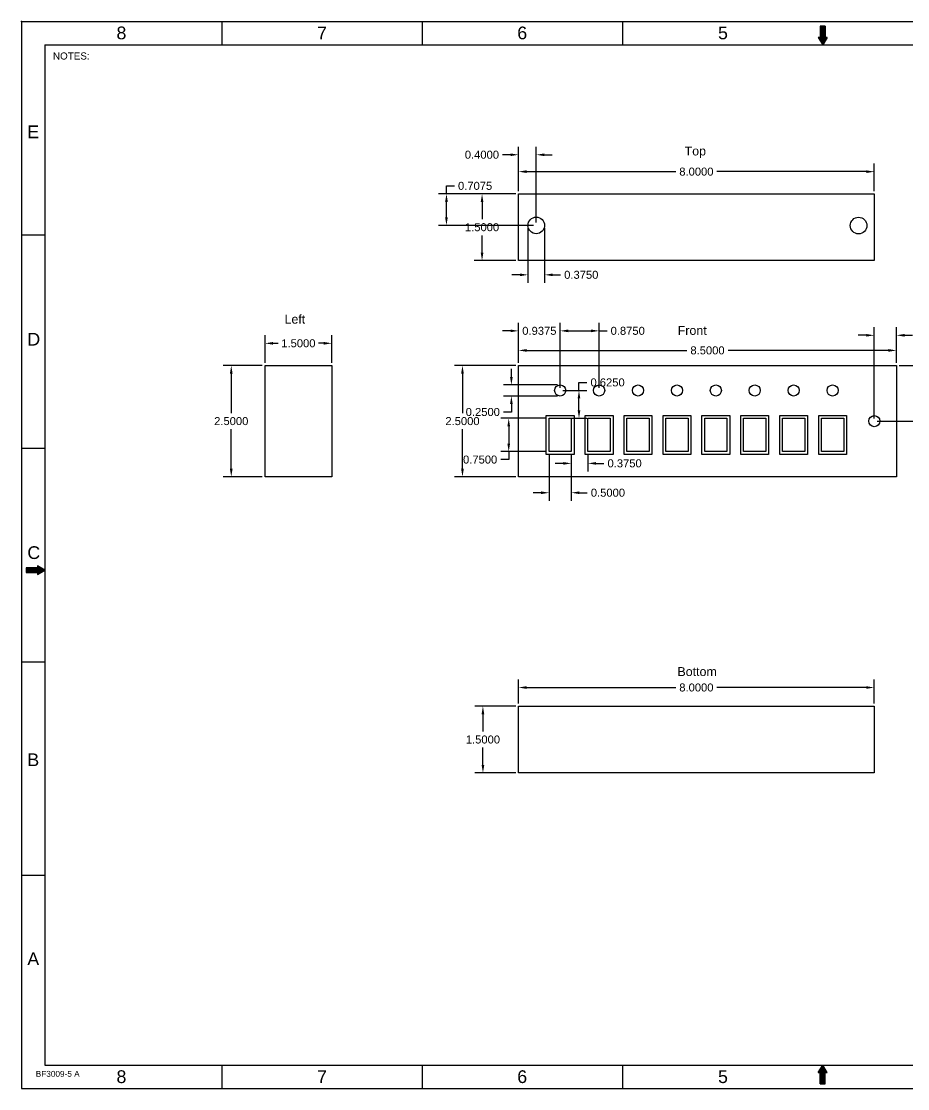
# Model space of a CAD drawing. Header units: inches. Extents: x 0 to 79.8, y -3 to 24.
# Drawn here: x 0 to 19.93, y 0 to 24 of the extents above; entities that cross this region are included whole.
import ezdxf

# ---------------------------------------------------------------- set-up
doc = ezdxf.new("R2010")
doc.units = ezdxf.units.IN
doc.header["$MEASUREMENT"] = 0
doc.styles.get("Standard").update_dxf_attribs({"font": 'arial.ttf'})
doc.dimstyles.get("Standard").update_dxf_attribs({"dimtxt": 0.18, "dimasz": 0.18, "dimexe": 0.18, "dimexo": 0.0625, "dimgap": 0.09, "dimtad": 0, "dimtih": 1, "dimtoh": 1, "dimdec": 4, "dimzin": 0, "dimdsep": 46, "dimtxsty": 'Standard', "dimcen": 0.09, "dimadec": 0, "dimazin": 0, "dimtfac": 1, "dimtdec": 4, "dimtofl": 0, "dimtmove": 0, "dimatfit": 3, "dimfxl": 1, "dimtolj": 1, "dimtzin": 0, "dimarcsym": 0})

# ---------------------------------------------------------------- blocks, each defined once
blk = doc.blocks.new('*D29')
at = {"color": 0, "lineweight": -2, "transparency": 16777216}
for p, q in [((11.117, 20.12), (10.18, 20.12)), ((10.36, 19.94), (10.36, 19.552)), ((10.36, 18.8), (10.36, 19.188)), ((11.117, 18.62), (10.18, 18.62))]:
    blk.add_line(p, q, dxfattribs=at)
at = {"color": 0, "transparency": 16777216}
for points in [[(10.33, 19.94), (10.39, 19.94), (10.36, 20.12)], [(10.33, 18.8), (10.39, 18.8), (10.36, 18.62)]]:
    blk.add_solid(points, dxfattribs=at)
at = {"layer": 'Defpoints', "color": 0, "transparency": 16777216}
for p in [(11.18, 20.12), (10.36, 18.62), (11.18, 18.62)]:
    blk.add_point(p, dxfattribs=at)
at = {"color": 0, "transparency": 16777216, "insert": (10.36, 19.37), "char_height": 0.18, "attachment_point": 5}
blk.add_mtext('\\A1;1.5000', dxfattribs=at)
blk = doc.blocks.new('*D30')
at = {"color": 0, "lineweight": -2, "transparency": 16777216}
for p, q in [((11.18, 20.183), (11.18, 20.8)), ((19.18, 20.183), (19.18, 20.8)), ((11.36, 20.62), (14.717, 20.62)), ((19, 20.62), (15.643, 20.62))]:
    blk.add_line(p, q, dxfattribs=at)
at = {"color": 0, "transparency": 16777216}
for points in [[(11.36, 20.65), (11.36, 20.59), (11.18, 20.62)], [(19, 20.65), (19, 20.59), (19.18, 20.62)]]:
    blk.add_solid(points, dxfattribs=at)
at = {"layer": 'Defpoints', "color": 0, "transparency": 16777216}
for p in [(19.18, 20.62), (11.18, 20.12), (19.18, 20.12)]:
    blk.add_point(p, dxfattribs=at)
at = {"color": 0, "transparency": 16777216, "insert": (15.18, 20.62), "char_height": 0.18, "attachment_point": 5}
blk.add_mtext('\\A1;8.0000', dxfattribs=at)
blk = doc.blocks.new('*D31')
at = {"color": 0, "lineweight": -2, "transparency": 16777216}
for p, q in [((11.18, 16.323), (11.18, 16.78)), ((11.36, 16.6), (14.967, 16.6)), ((19.5, 16.6), (15.893, 16.6)), ((19.68, 16.323), (19.68, 16.78))]:
    blk.add_line(p, q, dxfattribs=at)
at = {"color": 0, "transparency": 16777216}
for points in [[(11.36, 16.63), (11.36, 16.57), (11.18, 16.6)], [(19.5, 16.63), (19.5, 16.57), (19.68, 16.6)]]:
    blk.add_solid(points, dxfattribs=at)
at = {"layer": 'Defpoints', "color": 0, "transparency": 16777216}
for p in [(19.68, 16.6), (11.18, 16.26), (19.68, 16.26)]:
    blk.add_point(p, dxfattribs=at)
at = {"color": 0, "transparency": 16777216, "insert": (15.43, 16.6), "char_height": 0.18, "attachment_point": 5}
blk.add_mtext('\\A1;8.5000', dxfattribs=at)
blk = doc.blocks.new('*D32')
at = {"color": 0, "lineweight": -2, "transparency": 16777216}
for p, q in [((11.117, 16.26), (9.74, 16.26)), ((9.92, 16.08), (9.92, 15.192)), ((9.92, 13.94), (9.92, 14.828)), ((11.117, 13.76), (9.74, 13.76))]:
    blk.add_line(p, q, dxfattribs=at)
at = {"color": 0, "transparency": 16777216}
for points in [[(9.89, 16.08), (9.95, 16.08), (9.92, 16.26)], [(9.89, 13.94), (9.95, 13.94), (9.92, 13.76)]]:
    blk.add_solid(points, dxfattribs=at)
at = {"layer": 'Defpoints', "color": 0, "transparency": 16777216}
for p in [(11.18, 16.26), (9.92, 13.76), (11.18, 13.76)]:
    blk.add_point(p, dxfattribs=at)
at = {"color": 0, "transparency": 16777216, "insert": (9.92, 15.01), "char_height": 0.18, "attachment_point": 5}
blk.add_mtext('\\A1;2.5000', dxfattribs=at)
blk = doc.blocks.new('*D33')
at = {"color": 0, "lineweight": -2, "transparency": 16777216}
for p, q in [((11, 17.04), (10.82, 17.04)), ((11.18, 16.3225), (11.18, 17.22)), ((12.1175, 15.7625), (12.1175, 17.22)), ((12.2975, 17.04), (12.4775, 17.04))]:
    blk.add_line(p, q, dxfattribs=at)
at = {"color": 0, "transparency": 16777216}
for points in [[(11, 17.07), (11, 17.01), (11.18, 17.04)], [(12.2975, 17.07), (12.2975, 17.01), (12.1175, 17.04)]]:
    blk.add_solid(points, dxfattribs=at)
at = {"layer": 'Defpoints', "color": 0, "transparency": 16777216}
for p in [(12.1175, 17.04), (11.18, 16.26), (12.1175, 15.7)]:
    blk.add_point(p, dxfattribs=at)
at = {"color": 0, "transparency": 16777216, "insert": (11.64875, 17.04), "char_height": 0.18, "attachment_point": 5}
blk.add_mtext('\\A1;0.9375', dxfattribs=at)
blk = doc.blocks.new('*D35')
at = {"color": 0, "lineweight": -2, "transparency": 16777216}
for p, q in [((12.117, 15.762), (12.117, 17.22)), ((12.297, 17.04), (12.812, 17.04)), ((12.992, 15.762), (12.992, 17.22)), ((12.992, 17.04), (13.172, 17.04))]:
    blk.add_line(p, q, dxfattribs=at)
at = {"color": 0, "transparency": 16777216}
for points in [[(12.297, 17.07), (12.297, 17.01), (12.117, 17.04)], [(12.812, 17.07), (12.812, 17.01), (12.992, 17.04)]]:
    blk.add_solid(points, dxfattribs=at)
at = {"layer": 'Defpoints', "color": 0, "transparency": 16777216}
for p in [(12.992, 17.04), (12.117, 15.7), (12.992, 15.7)]:
    blk.add_point(p, dxfattribs=at)
at = {"color": 0, "transparency": 16777216, "insert": (13.636, 17.04), "char_height": 0.18, "attachment_point": 5}
blk.add_mtext('\\A1;0.8750', dxfattribs=at)
blk = doc.blocks.new('*D36')
at = {"color": 0, "lineweight": -2, "transparency": 16777216}
for p, q in [((12.367, 14.262), (12.367, 13.88)), ((12.742, 14.262), (12.742, 13.88)), ((12.188, 14.06), (12.008, 14.06)), ((12.922, 14.06), (13.102, 14.06))]:
    blk.add_line(p, q, dxfattribs=at)
at = {"color": 0, "transparency": 16777216}
for points in [[(12.188, 14.09), (12.188, 14.03), (12.367, 14.06)], [(12.922, 14.09), (12.922, 14.03), (12.742, 14.06)]]:
    blk.add_solid(points, dxfattribs=at)
at = {"layer": 'Defpoints', "color": 0, "transparency": 16777216}
for p in [(12.367, 14.325), (12.742, 14.325), (12.742, 14.06)]:
    blk.add_point(p, dxfattribs=at)
at = {"color": 0, "transparency": 16777216, "insert": (13.566, 14.06), "char_height": 0.18, "attachment_point": 5}
blk.add_mtext('\\A1;0.3750', dxfattribs=at)
blk = doc.blocks.new('*D37')
at = {"color": 0, "lineweight": -2, "transparency": 16777216}
for p, q in [((12.54, 15.7), (12.54, 15.88)), ((12.54, 15.88), (12.72, 15.88)), ((12.18, 15.7), (12.72, 15.7)), ((12.54, 15.255), (12.54, 15.52)), ((12.18, 15.075), (12.72, 15.075))]:
    blk.add_line(p, q, dxfattribs=at)
at = {"color": 0, "transparency": 16777216}
for points in [[(12.51, 15.52), (12.57, 15.52), (12.54, 15.7)], [(12.51, 15.255), (12.57, 15.255), (12.54, 15.075)]]:
    blk.add_solid(points, dxfattribs=at)
at = {"layer": 'Defpoints', "color": 0, "transparency": 16777216}
for p in [(12.118, 15.7), (12.54, 15.7), (12.118, 15.075)]:
    blk.add_point(p, dxfattribs=at)
at = {"color": 0, "transparency": 16777216, "insert": (13.183, 15.88), "char_height": 0.18, "attachment_point": 5}
blk.add_mtext('\\A1;0.6250', dxfattribs=at)
blk = doc.blocks.new('*D38')
at = {"color": 0, "lineweight": -2, "transparency": 16777216}
for p, q in [((11.02, 16.005), (11.02, 16.185)), ((12.055, 15.825), (10.84, 15.825)), ((12.055, 15.575), (10.84, 15.575)), ((11.02, 15.395), (11.02, 15.215)), ((11.02, 15.215), (10.84, 15.215))]:
    blk.add_line(p, q, dxfattribs=at)
at = {"color": 0, "transparency": 16777216}
for points in [[(10.99, 16.005), (11.05, 16.005), (11.02, 15.825)], [(10.99, 15.395), (11.05, 15.395), (11.02, 15.575)]]:
    blk.add_solid(points, dxfattribs=at)
at = {"layer": 'Defpoints', "color": 0, "transparency": 16777216}
for p in [(12.118, 15.825), (11.02, 15.575), (12.118, 15.575)]:
    blk.add_point(p, dxfattribs=at)
at = {"color": 0, "transparency": 16777216, "insert": (10.377, 15.215), "char_height": 0.18, "attachment_point": 5}
blk.add_mtext('\\A1;0.2500', dxfattribs=at)
blk = doc.blocks.new('*D39')
at = {"color": 0, "lineweight": -2, "transparency": 16777216}
for p, q in [((11.805, 15.075), (10.78, 15.075)), ((10.96, 14.895), (10.96, 14.505)), ((11.805, 14.325), (10.78, 14.325)), ((10.96, 14.325), (10.96, 14.145)), ((10.96, 14.145), (10.78, 14.145))]:
    blk.add_line(p, q, dxfattribs=at)
at = {"color": 0, "transparency": 16777216}
for points in [[(10.93, 14.895), (10.99, 14.895), (10.96, 15.075)], [(10.93, 14.505), (10.99, 14.505), (10.96, 14.325)]]:
    blk.add_solid(points, dxfattribs=at)
at = {"layer": 'Defpoints', "color": 0, "transparency": 16777216}
for p in [(11.868, 15.075), (10.96, 14.325), (11.868, 14.325)]:
    blk.add_point(p, dxfattribs=at)
at = {"color": 0, "transparency": 16777216, "insert": (10.317, 14.145), "char_height": 0.18, "attachment_point": 5}
blk.add_mtext('\\A1;0.7500', dxfattribs=at)
blk = doc.blocks.new('*D40')
at = {"color": 0, "lineweight": -2, "transparency": 16777216}
for p, q in [((11.867, 14.262), (11.867, 13.22)), ((12.367, 14.262), (12.367, 13.22)), ((11.688, 13.4), (11.508, 13.4)), ((12.547, 13.4), (12.727, 13.4))]:
    blk.add_line(p, q, dxfattribs=at)
at = {"color": 0, "transparency": 16777216}
for points in [[(11.688, 13.43), (11.688, 13.37), (11.867, 13.4)], [(12.547, 13.43), (12.547, 13.37), (12.367, 13.4)]]:
    blk.add_solid(points, dxfattribs=at)
at = {"layer": 'Defpoints', "color": 0, "transparency": 16777216}
for p in [(11.867, 14.325), (12.367, 14.325), (12.367, 13.4)]:
    blk.add_point(p, dxfattribs=at)
at = {"color": 0, "transparency": 16777216, "insert": (13.191, 13.4), "char_height": 0.18, "attachment_point": 5}
blk.add_mtext('\\A1;0.5000', dxfattribs=at)
blk = doc.blocks.new('*D41')
at = {"color": 0, "lineweight": -2, "transparency": 16777216}
for p, q in [((11.18, 8.662), (11.18, 9.2)), ((19.18, 8.662), (19.18, 9.2)), ((11.36, 9.02), (14.717, 9.02)), ((19, 9.02), (15.643, 9.02))]:
    blk.add_line(p, q, dxfattribs=at)
at = {"color": 0, "transparency": 16777216}
for points in [[(11.36, 9.05), (11.36, 8.99), (11.18, 9.02)], [(19, 9.05), (19, 8.99), (19.18, 9.02)]]:
    blk.add_solid(points, dxfattribs=at)
at = {"layer": 'Defpoints', "color": 0, "transparency": 16777216}
for p in [(19.18, 9.02), (11.18, 8.6), (19.18, 8.6)]:
    blk.add_point(p, dxfattribs=at)
at = {"color": 0, "transparency": 16777216, "insert": (15.18, 9.02), "char_height": 0.18, "attachment_point": 5}
blk.add_mtext('\\A1;8.0000', dxfattribs=at)
blk = doc.blocks.new('*D42')
at = {"color": 0, "lineweight": -2, "transparency": 16777216}
for p, q in [((11.117, 8.6), (10.2, 8.6)), ((10.38, 8.42), (10.38, 8.032)), ((10.38, 7.28), (10.38, 7.668)), ((11.117, 7.1), (10.2, 7.1))]:
    blk.add_line(p, q, dxfattribs=at)
at = {"color": 0, "transparency": 16777216}
for points in [[(10.35, 8.42), (10.41, 8.42), (10.38, 8.6)], [(10.35, 7.28), (10.41, 7.28), (10.38, 7.1)]]:
    blk.add_solid(points, dxfattribs=at)
at = {"layer": 'Defpoints', "color": 0, "transparency": 16777216}
for p in [(11.18, 8.6), (10.38, 7.1), (11.18, 7.1)]:
    blk.add_point(p, dxfattribs=at)
at = {"color": 0, "transparency": 16777216, "insert": (10.38, 7.85), "char_height": 0.18, "attachment_point": 5}
blk.add_mtext('\\A1;1.5000', dxfattribs=at)
blk = doc.blocks.new('*D45')
at = {"color": 0, "lineweight": -2, "transparency": 16777216}
for p, q in [((5.48, 16.323), (5.48, 16.94)), ((6.98, 16.323), (6.98, 16.94)), ((5.66, 16.76), (5.775, 16.76)), ((6.8, 16.76), (6.685, 16.76))]:
    blk.add_line(p, q, dxfattribs=at)
at = {"color": 0, "transparency": 16777216}
for points in [[(5.66, 16.79), (5.66, 16.73), (5.48, 16.76)], [(6.8, 16.79), (6.8, 16.73), (6.98, 16.76)]]:
    blk.add_solid(points, dxfattribs=at)
at = {"layer": 'Defpoints', "color": 0, "transparency": 16777216}
for p in [(6.98, 16.76), (5.48, 16.26), (6.98, 16.26)]:
    blk.add_point(p, dxfattribs=at)
at = {"color": 0, "transparency": 16777216, "insert": (6.23, 16.76), "char_height": 0.18, "attachment_point": 5}
blk.add_mtext('\\A1;1.5000', dxfattribs=at)
blk = doc.blocks.new('*D46')
at = {"color": 0, "lineweight": -2, "transparency": 16777216}
for p, q in [((5.418, 16.26), (4.54, 16.26)), ((4.72, 16.08), (4.72, 15.192)), ((4.72, 13.94), (4.72, 14.828)), ((5.418, 13.76), (4.54, 13.76))]:
    blk.add_line(p, q, dxfattribs=at)
at = {"color": 0, "transparency": 16777216}
for points in [[(4.69, 16.08), (4.75, 16.08), (4.72, 16.26)], [(4.69, 13.94), (4.75, 13.94), (4.72, 13.76)]]:
    blk.add_solid(points, dxfattribs=at)
at = {"layer": 'Defpoints', "color": 0, "transparency": 16777216}
for p in [(5.48, 16.26), (4.72, 13.76), (5.48, 13.76)]:
    blk.add_point(p, dxfattribs=at)
at = {"color": 0, "transparency": 16777216, "insert": (4.72, 15.01), "char_height": 0.18, "attachment_point": 5}
blk.add_mtext('\\A1;2.5000', dxfattribs=at)
blk = doc.blocks.new('*D47')
at = {"color": 0, "lineweight": -2, "transparency": 16777216}
for p, q in [((11.393, 19.35), (11.393, 18.12)), ((11.768, 19.35), (11.768, 18.12)), ((11.213, 18.3), (11.033, 18.3)), ((11.947, 18.3), (12.127, 18.3))]:
    blk.add_line(p, q, dxfattribs=at)
at = {"color": 0, "transparency": 16777216}
for points in [[(11.213, 18.33), (11.213, 18.27), (11.393, 18.3)], [(11.947, 18.33), (11.947, 18.27), (11.768, 18.3)]]:
    blk.add_solid(points, dxfattribs=at)
at = {"layer": 'Defpoints', "color": 0, "transparency": 16777216}
for p in [(11.393, 19.413), (11.768, 19.413), (11.768, 18.3)]:
    blk.add_point(p, dxfattribs=at)
at = {"color": 0, "transparency": 16777216, "insert": (12.591, 18.3), "char_height": 0.18, "attachment_point": 5}
blk.add_mtext('\\A1;0.3750', dxfattribs=at)
blk = doc.blocks.new('*D48')
at = {"color": 0, "lineweight": -2, "transparency": 16777216}
for p, q in [((9.56, 20.12), (9.56, 20.3)), ((9.56, 20.3), (9.74, 20.3)), ((11.117, 20.12), (9.38, 20.12)), ((9.56, 19.593), (9.56, 19.94)), ((11.518, 19.413), (9.38, 19.413))]:
    blk.add_line(p, q, dxfattribs=at)
at = {"color": 0, "transparency": 16777216}
for points in [[(9.53, 19.94), (9.59, 19.94), (9.56, 20.12)], [(9.53, 19.593), (9.59, 19.593), (9.56, 19.413)]]:
    blk.add_solid(points, dxfattribs=at)
at = {"layer": 'Defpoints', "color": 0, "transparency": 16777216}
for p in [(9.56, 20.12), (11.18, 20.12), (11.58, 19.413)]:
    blk.add_point(p, dxfattribs=at)
at = {"color": 0, "transparency": 16777216, "insert": (10.204, 20.3), "char_height": 0.18, "attachment_point": 5}
blk.add_mtext('\\A1;0.7075', dxfattribs=at)
blk = doc.blocks.new('*D49')
at = {"color": 0, "lineweight": -2, "transparency": 16777216}
for p, q in [((11.18, 20.183), (11.18, 21.18)), ((11.58, 19.475), (11.58, 21.18)), ((11, 21), (10.82, 21)), ((11.76, 21), (11.94, 21))]:
    blk.add_line(p, q, dxfattribs=at)
at = {"color": 0, "transparency": 16777216}
for points in [[(11, 21.03), (11, 20.97), (11.18, 21)], [(11.76, 21.03), (11.76, 20.97), (11.58, 21)]]:
    blk.add_solid(points, dxfattribs=at)
at = {"layer": 'Defpoints', "color": 0, "transparency": 16777216}
for p in [(11.18, 21), (11.18, 20.12), (11.58, 19.413)]:
    blk.add_point(p, dxfattribs=at)
at = {"color": 0, "transparency": 16777216, "insert": (10.357, 21), "char_height": 0.18, "attachment_point": 5}
blk.add_mtext('\\A1;0.4000', dxfattribs=at)
blk = doc.blocks.new('*D52')
at = {"color": 0, "lineweight": -2, "transparency": 16777216}
for p, q in [((19.743, 16.26), (21.02, 16.26)), ((20.84, 16.08), (20.84, 15.817)), ((20.84, 15.19), (20.84, 15.453)), ((19.243, 15.01), (21.02, 15.01))]:
    blk.add_line(p, q, dxfattribs=at)
at = {"color": 0, "transparency": 16777216}
for points in [[(20.81, 16.08), (20.87, 16.08), (20.84, 16.26)], [(20.81, 15.19), (20.87, 15.19), (20.84, 15.01)]]:
    blk.add_solid(points, dxfattribs=at)
at = {"layer": 'Defpoints', "color": 0, "transparency": 16777216}
for p in [(19.68, 16.26), (20.84, 16.26), (19.18, 15.01)]:
    blk.add_point(p, dxfattribs=at)
at = {"color": 0, "transparency": 16777216, "insert": (20.84, 15.635), "char_height": 0.18, "attachment_point": 5}
blk.add_mtext('\\A1;1.2500', dxfattribs=at)
blk = doc.blocks.new('*D54')
at = {"color": 0, "lineweight": -2, "transparency": 16777216}
for p, q in [((19.18, 15.072), (19.18, 17.12)), ((19.68, 16.323), (19.68, 17.12)), ((19, 16.94), (18.82, 16.94)), ((19.86, 16.94), (20.04, 16.94))]:
    blk.add_line(p, q, dxfattribs=at)
at = {"color": 0, "transparency": 16777216}
for points in [[(19, 16.97), (19, 16.91), (19.18, 16.94)], [(19.86, 16.97), (19.86, 16.91), (19.68, 16.94)]]:
    blk.add_solid(points, dxfattribs=at)
at = {"layer": 'Defpoints', "color": 0, "transparency": 16777216}
for p in [(19.68, 16.94), (19.68, 16.26), (19.18, 15.01)]:
    blk.add_point(p, dxfattribs=at)
at = {"color": 0, "transparency": 16777216, "insert": (20.503, 16.94), "char_height": 0.18, "attachment_point": 5}
blk.add_mtext('\\A1;0.5000', dxfattribs=at)

msp = doc.modelspace()

# ---------------------------------------------------------------- linework, layer by layer
for p, q in [((0, 24), (36.04, 24)), ((0, 24), (0, 0)), ((4.505, 24), (4.505, 23.47)), ((9.01, 24), (9.01, 23.47)), ((13.515, 24), (13.515, 23.47)), ((17.96701, 23.89403), (17.96701, 23.63962)), ((18.07301, 23.89403), (17.96701, 23.89403)), ((17.97343, 23.89403), (17.96701, 23.88761)), ((17.98467, 23.89403), (17.96701, 23.87637)), ((17.99591, 23.89403), (17.96701, 23.86513)), ((18.00716, 23.89403), (17.96701, 23.85388)), ((18.0184, 23.89403), (17.96701, 23.84264)), ((18.02964, 23.89403), (17.96701, 23.8314)), ((18.04088, 23.89403), (17.96701, 23.82016)), ((18.05213, 23.89403), (17.96701, 23.80891)), ((18.06337, 23.89403), (17.96701, 23.79767)), ((18.07301, 23.78643), (17.96701, 23.89243)), ((18.07301, 23.89243), (17.96701, 23.78643)), ((18.07301, 23.77519), (17.96701, 23.88119)), ((18.07301, 23.88118), (17.96701, 23.77518)), ((18.07301, 23.76394), (17.96701, 23.86994)), ((18.07301, 23.86994), (17.96701, 23.76394)), ((18.07301, 23.7527), (17.96701, 23.8587)), ((18.07301, 23.8587), (17.96701, 23.7527)), ((18.07301, 23.74146), (17.96701, 23.84746)), ((18.07301, 23.84745), (17.96701, 23.74145)), ((18.07301, 23.73022), (17.96701, 23.83621)), ((18.07301, 23.83621), (17.96701, 23.73021)), ((18.07301, 23.71897), (17.96701, 23.82497)), ((18.07301, 23.82497), (17.96701, 23.71897)), ((18.07301, 23.70773), (17.96701, 23.81373)), ((18.07301, 23.81372), (17.96701, 23.70773)), ((18.07301, 23.69649), (17.96701, 23.80249)), ((18.07301, 23.80248), (17.96701, 23.69648)), ((18.07301, 23.68524), (17.96701, 23.79124)), ((18.07301, 23.79124), (17.96701, 23.68524)), ((18.07301, 23.674), (17.96701, 23.78)), ((18.07301, 23.78), (17.96701, 23.674)), ((18.07301, 23.66276), (17.96701, 23.76876)), ((18.07301, 23.76875), (17.96701, 23.66275)), ((18.07301, 23.79767), (17.97666, 23.89403)), ((18.07301, 23.80892), (17.9879, 23.89403)), ((18.07301, 23.82016), (17.99915, 23.89403)), ((18.07301, 23.8314), (18.01039, 23.89403)), ((18.07301, 23.84265), (18.02163, 23.89403)), ((18.07301, 23.85389), (18.03288, 23.89403)), ((18.07301, 23.86513), (18.04412, 23.89403)), ((18.07301, 23.87637), (18.05536, 23.89403)), ((18.07301, 23.88762), (18.0666, 23.89403)), ((18.07301, 23.89403), (18.07301, 23.63962)), ((17.96701, 23.63962), (17.9221, 23.63962)), ((17.92211, 23.63961), (18.02003, 23.47001)), ((17.93264, 23.63962), (17.92596, 23.63294)), ((17.92751, 23.63962), (18.04823, 23.5189)), ((17.94388, 23.63962), (17.93007, 23.62581)), ((18.04411, 23.51177), (17.93008, 23.62581)), ((17.95512, 23.63962), (17.93419, 23.61868)), ((17.96637, 23.63962), (17.9383, 23.61156)), ((18.05235, 23.52602), (17.93875, 23.63962)), ((17.94242, 23.60443), (18.07301, 23.73502)), ((17.94543, 23.59921), (18.04, 23.50464)), ((18.07301, 23.72378), (17.94653, 23.5973)), ((17.94999, 23.63962), (18.05646, 23.53315)), ((17.95065, 23.59017), (18.07301, 23.71254)), ((18.07301, 23.7013), (17.95476, 23.58305)), ((17.95888, 23.57592), (18.07301, 23.69005)), ((18.03588, 23.49751), (17.96079, 23.5726)), ((18.06058, 23.54028), (17.96123, 23.63962)), ((18.07301, 23.67881), (17.96299, 23.56879)), ((18.07301, 23.65151), (17.96701, 23.75751)), ((18.07301, 23.75751), (17.96701, 23.65151)), ((18.07301, 23.64027), (17.96701, 23.74627)), ((18.07301, 23.74627), (17.96701, 23.64027)), ((17.96701, 23.73503), (18.09761, 23.60443)), ((18.0935, 23.5973), (17.96701, 23.72378)), ((17.96701, 23.71254), (18.08938, 23.59017)), ((18.08527, 23.58305), (17.96701, 23.7013)), ((17.96701, 23.69006), (18.08115, 23.57592)), ((18.07704, 23.56879), (17.96701, 23.67881)), ((17.96701, 23.66757), (18.07292, 23.56166)), ((18.06881, 23.55453), (17.96701, 23.65633)), ((17.96701, 23.64508), (18.06469, 23.54741)), ((17.96711, 23.56166), (18.07301, 23.66757)), ((18.07301, 23.65632), (17.97122, 23.55453)), ((17.97534, 23.54741), (18.07301, 23.64508)), ((17.97615, 23.546), (18.03177, 23.49038)), ((18.0788, 23.63962), (17.97946, 23.54028)), ((17.98357, 23.53315), (18.09004, 23.63962)), ((18.10128, 23.63962), (17.98769, 23.52602)), ((17.9918, 23.5189), (18.11253, 23.63962)), ((18.10996, 23.62581), (17.99592, 23.51177)), ((18.00003, 23.50464), (18.0946, 23.59921)), ((18.07924, 23.5726), (18.00415, 23.49751)), ((18.00826, 23.49038), (18.06388, 23.546)), ((18.11793, 23.63961), (18.02001, 23.47001)), ((18.11793, 23.63962), (18.07301, 23.63962)), ((18.10173, 23.61156), (18.07366, 23.63962)), ((18.10584, 23.61868), (18.08491, 23.63962)), ((18.10996, 23.62581), (18.09615, 23.63962)), ((18.11407, 23.63294), (18.10739, 23.63962)), ((0.53, 23.47), (35.51, 23.47)), ((0.53, 23.47), (0.53, 0.53)), ((18.02765, 23.48326), (17.99151, 23.5194)), ((18.00687, 23.4928), (18.02354, 23.47613)), ((18.04852, 23.5194), (18.01238, 23.48326)), ((18.01649, 23.47613), (18.03316, 23.4928)), ((0, 19.2), (0.53, 19.2)), ((0, 14.4), (0.53, 14.4)), ((0.10597, 11.71301), (0.36038, 11.71301)), ((0.10597, 11.71301), (0.10597, 11.60701)), ((0.11238, 11.71301), (0.10597, 11.7066)), ((0.12363, 11.71301), (0.10597, 11.69536)), ((0.13487, 11.71301), (0.10597, 11.68412)), ((0.14611, 11.71301), (0.10597, 11.67288)), ((0.15735, 11.71301), (0.10597, 11.66163)), ((0.1686, 11.71301), (0.10597, 11.65039)), ((0.17984, 11.71301), (0.10597, 11.63915)), ((0.19108, 11.71301), (0.10597, 11.6279)), ((0.20233, 11.71301), (0.10597, 11.61666)), ((0.10597, 11.70337), (0.20233, 11.60701)), ((0.10597, 11.69213), (0.19109, 11.60701)), ((0.10597, 11.68088), (0.17984, 11.60701)), ((0.10597, 11.66964), (0.1686, 11.60701)), ((0.10597, 11.6584), (0.15736, 11.60701)), ((0.10597, 11.64716), (0.14612, 11.60701)), ((0.10597, 11.63591), (0.13487, 11.60701)), ((0.10597, 11.62467), (0.12363, 11.60701)), ((0.10597, 11.61343), (0.11239, 11.60701)), ((0.10597, 11.60701), (0.36038, 11.60701)), ((0.21357, 11.71301), (0.10757, 11.60701)), ((0.10757, 11.71301), (0.21357, 11.60701)), ((0.22481, 11.71301), (0.11881, 11.60701)), ((0.11882, 11.71301), (0.22482, 11.60701)), ((0.23606, 11.71301), (0.13006, 11.60701)), ((0.13006, 11.71301), (0.23606, 11.60701)), ((0.2473, 11.71301), (0.1413, 11.60701)), ((0.1413, 11.71301), (0.2473, 11.60701)), ((0.25854, 11.71301), (0.15254, 11.60701)), ((0.15255, 11.71301), (0.25855, 11.60701)), ((0.26978, 11.71301), (0.16379, 11.60701)), ((0.16379, 11.71301), (0.26979, 11.60701)), ((0.28103, 11.71301), (0.17503, 11.60701)), ((0.17503, 11.71301), (0.28103, 11.60701)), ((0.29227, 11.71301), (0.18627, 11.60701)), ((0.18628, 11.71301), (0.29227, 11.60701)), ((0.30351, 11.71301), (0.19751, 11.60701)), ((0.19752, 11.71301), (0.30352, 11.60701)), ((0.31476, 11.71301), (0.20876, 11.60701)), ((0.20876, 11.71301), (0.31476, 11.60701)), ((0.326, 11.71301), (0.22, 11.60701)), ((0.22, 11.71301), (0.326, 11.60701)), ((0.33724, 11.71301), (0.23124, 11.60701)), ((0.23125, 11.71301), (0.33725, 11.60701)), ((0.34849, 11.71301), (0.24249, 11.60701)), ((0.24249, 11.71301), (0.34849, 11.60701)), ((0.35973, 11.71301), (0.25373, 11.60701)), ((0.25373, 11.71301), (0.35973, 11.60701)), ((0.26497, 11.60701), (0.39557, 11.73761)), ((0.39557, 11.58242), (0.26498, 11.71301)), ((0.4027, 11.7335), (0.27622, 11.60701)), ((0.27622, 11.71301), (0.4027, 11.58653)), ((0.28746, 11.60701), (0.40983, 11.72938)), ((0.40983, 11.59065), (0.28746, 11.71301)), ((0.41695, 11.72527), (0.2987, 11.60701)), ((0.2987, 11.71301), (0.41695, 11.59476)), ((0.30994, 11.60701), (0.42408, 11.72115)), ((0.42408, 11.59888), (0.30995, 11.71301)), ((0.43121, 11.71704), (0.32119, 11.60701)), ((0.32119, 11.71301), (0.43121, 11.60299)), ((0.43834, 11.60711), (0.33243, 11.71301)), ((0.33243, 11.60701), (0.43834, 11.71292)), ((0.44547, 11.70881), (0.34367, 11.60701)), ((0.34368, 11.71301), (0.44547, 11.61122)), ((0.45259, 11.61534), (0.35492, 11.71301)), ((0.35492, 11.60701), (0.45259, 11.70469)), ((0.36038, 11.75793), (0.36038, 11.71301)), ((0.36706, 11.75407), (0.36038, 11.74739)), ((0.4811, 11.6318), (0.36038, 11.75253)), ((0.37419, 11.74996), (0.36038, 11.73615)), ((0.38132, 11.74584), (0.36038, 11.72491)), ((0.38844, 11.74173), (0.36038, 11.71366)), ((0.36038, 11.74128), (0.47398, 11.62769)), ((0.46685, 11.62357), (0.36038, 11.73004)), ((0.36038, 11.7188), (0.45972, 11.61946)), ((0.45972, 11.70058), (0.36038, 11.60123)), ((0.36038, 11.58999), (0.46685, 11.69646)), ((0.47398, 11.69235), (0.36038, 11.57875)), ((0.36038, 11.56751), (0.4811, 11.68823)), ((0.36038, 11.60701), (0.36038, 11.5621)), ((0.36038, 11.60637), (0.38844, 11.5783)), ((0.36038, 11.59512), (0.38132, 11.57419)), ((0.36038, 11.58388), (0.37419, 11.57007)), ((0.36038, 11.57264), (0.36706, 11.56596)), ((0.36039, 11.75793), (0.52999, 11.66001)), ((0.36039, 11.56211), (0.52999, 11.66003)), ((0.37419, 11.74996), (0.48823, 11.63592)), ((0.48823, 11.68411), (0.37419, 11.57008)), ((0.49536, 11.64003), (0.40079, 11.7346)), ((0.40079, 11.58543), (0.49536, 11.68)), ((0.4274, 11.71924), (0.50249, 11.64415)), ((0.50249, 11.67588), (0.4274, 11.60079)), ((0.50962, 11.64826), (0.454, 11.70388)), ((0.454, 11.61615), (0.50962, 11.67177)), ((0.4806, 11.68852), (0.51674, 11.65238)), ((0.51674, 11.66765), (0.4806, 11.63151)), ((0.52387, 11.65649), (0.5072, 11.67316)), ((0.5072, 11.64687), (0.52387, 11.66354)), ((0, 9.6), (0.53, 9.6)), ((0, 4.8), (0.53, 4.8)), ((0.53, 0.53), (35.51, 0.53)), ((4.505, 0.53), (4.505, 0)), ((9.01, 0.53), (9.01, 0)), ((13.515, 0.53), (13.515, 0)), ((17.92207, 0.36039), (18.01999, 0.52999)), ((18.0482, 0.4811), (17.92747, 0.36038)), ((17.93004, 0.37419), (18.04408, 0.48823)), ((18.03997, 0.49536), (17.9454, 0.40079)), ((17.96076, 0.4274), (18.03585, 0.50249)), ((18.03174, 0.50962), (17.97612, 0.454)), ((17.99148, 0.4806), (18.02762, 0.51674)), ((18.11249, 0.36038), (17.99177, 0.4811)), ((17.99589, 0.48823), (18.10992, 0.37419)), ((18.09457, 0.40079), (18, 0.49536)), ((18.00412, 0.50249), (18.07921, 0.4274)), ((18.02351, 0.52387), (18.00684, 0.5072)), ((18.06385, 0.454), (18.00823, 0.50962)), ((18.01235, 0.51674), (18.04849, 0.4806)), ((18.03313, 0.5072), (18.01646, 0.52387)), ((18.11789, 0.36039), (18.01997, 0.52999)), ((17.92207, 0.36038), (17.96699, 0.36038)), ((17.92593, 0.36706), (17.93261, 0.36038)), ((17.93004, 0.37419), (17.94385, 0.36038)), ((17.93416, 0.38132), (17.95509, 0.36038)), ((17.93827, 0.38844), (17.96634, 0.36038)), ((17.93872, 0.36038), (18.05231, 0.47398)), ((18.07299, 0.26497), (17.94239, 0.39557)), ((17.9465, 0.4027), (18.07299, 0.27622)), ((18.05643, 0.46685), (17.94996, 0.36038)), ((18.07299, 0.28746), (17.95062, 0.40983)), ((17.95473, 0.41695), (18.07299, 0.2987)), ((18.07299, 0.30994), (17.95885, 0.42408)), ((17.9612, 0.36038), (18.06054, 0.45972)), ((17.96296, 0.43121), (18.07299, 0.32119)), ((18.06466, 0.45259), (17.96699, 0.35492)), ((17.96699, 0.34368), (18.06878, 0.44547)), ((18.07289, 0.43834), (17.96699, 0.33243)), ((17.96699, 0.32119), (18.07701, 0.43121)), ((18.08112, 0.42408), (17.96699, 0.30995)), ((17.96699, 0.2987), (18.08524, 0.41695)), ((18.08935, 0.40983), (17.96699, 0.28746)), ((17.96699, 0.27622), (18.09347, 0.4027)), ((18.09758, 0.39557), (17.96699, 0.26498)), ((17.96699, 0.10597), (17.96699, 0.36038)), ((17.96699, 0.35973), (18.07299, 0.25373)), ((17.96699, 0.25373), (18.07299, 0.35973)), ((17.96699, 0.34849), (18.07299, 0.24249)), ((17.96699, 0.24249), (18.07299, 0.34849)), ((17.96699, 0.23125), (18.07299, 0.33725)), ((17.96699, 0.33724), (18.07299, 0.23124)), ((17.96699, 0.326), (18.07299, 0.22)), ((17.96699, 0.22), (18.07299, 0.326)), ((17.96699, 0.31476), (18.07299, 0.20876)), ((17.96699, 0.20876), (18.07299, 0.31476)), ((17.96699, 0.19752), (18.07299, 0.30352)), ((17.96699, 0.30351), (18.07299, 0.19751)), ((17.96699, 0.29227), (18.07299, 0.18627)), ((17.96699, 0.18628), (18.07299, 0.29227)), ((17.96699, 0.28103), (18.07299, 0.17503)), ((17.96699, 0.17503), (18.07299, 0.28103)), ((17.96699, 0.16379), (18.07299, 0.26979)), ((17.96699, 0.26978), (18.07299, 0.16379)), ((17.96699, 0.15255), (18.07299, 0.25855)), ((17.96699, 0.25854), (18.07299, 0.15254)), ((17.96699, 0.2473), (18.07299, 0.1413)), ((17.96699, 0.1413), (18.07299, 0.2473)), ((18.07299, 0.33243), (17.96708, 0.43834)), ((17.97119, 0.44547), (18.07299, 0.34367)), ((18.07299, 0.35492), (17.97531, 0.45259)), ((17.97942, 0.45972), (18.07877, 0.36038)), ((18.09001, 0.36038), (17.98354, 0.46685)), ((17.98765, 0.47398), (18.10125, 0.36038)), ((18.07299, 0.10597), (18.07299, 0.36038)), ((18.07299, 0.36038), (18.1179, 0.36038)), ((18.07363, 0.36038), (18.1017, 0.38844)), ((18.08488, 0.36038), (18.10581, 0.38132)), ((18.09612, 0.36038), (18.10993, 0.37419)), ((18.10736, 0.36038), (18.11404, 0.36706)), ((0, 0), (36.04, 0)), ((17.96699, 0.23606), (18.07299, 0.13006)), ((17.96699, 0.13006), (18.07299, 0.23606)), ((17.96699, 0.11882), (18.07299, 0.22482)), ((17.96699, 0.22481), (18.07299, 0.11881)), ((17.96699, 0.21357), (18.07299, 0.10757)), ((17.96699, 0.10757), (18.07299, 0.21357)), ((17.96699, 0.20233), (18.06334, 0.10597)), ((17.96699, 0.19108), (18.0521, 0.10597)), ((17.96699, 0.17984), (18.04085, 0.10597)), ((17.96699, 0.1686), (18.02961, 0.10597)), ((17.96699, 0.15735), (18.01837, 0.10597)), ((17.96699, 0.14611), (18.00712, 0.10597)), ((17.96699, 0.13487), (17.99588, 0.10597)), ((17.96699, 0.12363), (17.98464, 0.10597)), ((17.96699, 0.11238), (17.9734, 0.10597)), ((17.96699, 0.10597), (18.07299, 0.10597)), ((17.97663, 0.10597), (18.07299, 0.20233)), ((17.98787, 0.10597), (18.07299, 0.19109)), ((17.99912, 0.10597), (18.07299, 0.17984)), ((18.01036, 0.10597), (18.07299, 0.1686)), ((18.0216, 0.10597), (18.07299, 0.15736)), ((18.03284, 0.10597), (18.07299, 0.14612)), ((18.04409, 0.10597), (18.07299, 0.13487)), ((18.05533, 0.10597), (18.07299, 0.12363)), ((18.06657, 0.10597), (18.07299, 0.11239))]:
    msp.add_line(p, q)
for points in [[(18.07301, 23.63962), (18.07301, 23.89403), (17.96701, 23.89403), (17.96701, 23.63962), (17.9221, 23.63962), (18.02002, 23.47003), (18.11793, 23.63962)], [(11.18, 20.12), (19.18, 20.12), (19.18, 18.62), (11.18, 18.62)], [(5.48, 16.26), (6.98, 16.26), (6.98, 13.76), (5.48, 13.76)], [(11.18, 16.26), (19.68, 16.26), (19.68, 13.76), (11.18, 13.76)], [(11.805, 15.1375), (12.43, 15.1375), (12.43, 14.2625), (11.805, 14.2625)], [(12.68, 15.1375), (13.305, 15.1375), (13.305, 14.2625), (12.68, 14.2625)], [(13.555, 15.1375), (14.18, 15.1375), (14.18, 14.2625), (13.555, 14.2625)], [(14.43, 15.1375), (15.055, 15.1375), (15.055, 14.2625), (14.43, 14.2625)], [(15.305, 15.1375), (15.93, 15.1375), (15.93, 14.2625), (15.305, 14.2625)], [(16.18, 15.1375), (16.805, 15.1375), (16.805, 14.2625), (16.18, 14.2625)], [(17.055, 15.1375), (17.68, 15.1375), (17.68, 14.2625), (17.055, 14.2625)], [(17.93, 15.1375), (18.555, 15.1375), (18.555, 14.2625), (17.93, 14.2625)], [(11.8675, 15.075), (12.3675, 15.075), (12.3675, 14.325), (11.8675, 14.325)], [(12.7425, 15.075), (13.2425, 15.075), (13.2425, 14.325), (12.7425, 14.325)], [(13.6175, 15.075), (14.1175, 15.075), (14.1175, 14.325), (13.6175, 14.325)], [(14.4925, 15.075), (14.9925, 15.075), (14.9925, 14.325), (14.4925, 14.325)], [(15.3675, 15.075), (15.8675, 15.075), (15.8675, 14.325), (15.3675, 14.325)], [(16.2425, 15.075), (16.7425, 15.075), (16.7425, 14.325), (16.2425, 14.325)], [(17.1175, 15.075), (17.6175, 15.075), (17.6175, 14.325), (17.1175, 14.325)], [(17.9925, 15.075), (18.4925, 15.075), (18.4925, 14.325), (17.9925, 14.325)], [(0.36038, 11.71301), (0.10597, 11.71301), (0.10597, 11.60701), (0.36038, 11.60701), (0.36038, 11.5621), (0.52997, 11.66002), (0.36038, 11.75793)], [(11.18, 8.6), (19.18, 8.6), (19.18, 7.1), (11.18, 7.1)]]:
    msp.add_lwpolyline(points, close=True)
at = {"flags": 128}
msp.add_lwpolyline([(17.96699, 0.36038), (17.96699, 0.10597), (18.07299, 0.10597), (18.07299, 0.36038), (18.1179, 0.36038), (18.01998, 0.52997), (17.92207, 0.36038)], close=True, dxfattribs=at)
for centre, radius in [((11.58, 19.4125), 0.1875), ((18.8275, 19.4075), 0.1875), ((12.1175, 15.7), 0.125), ((12.9925, 15.7), 0.125), ((13.8675, 15.7), 0.125), ((14.7425, 15.7), 0.125), ((15.6175, 15.7), 0.125), ((16.4925, 15.7), 0.125), ((17.3675, 15.7), 0.125), ((18.2425, 15.7), 0.125), ((19.18, 15.01), 0.125)]:
    msp.add_circle(centre, radius)
for p in [(0, 24), (0, 24, 22.6344)]:
    msp.add_point(p)

# ---------------------------------------------------------------- texts
for s, height, p in [('8', 0.2862, (2.13938, 23.59626)), ('7', 0.2862, (6.64978, 23.59626)), ('6', 0.2862, (11.15199, 23.59626)), ('5', 0.2862, (15.6667, 23.59626)), ('E', 0.2862, (0.135, 21.37241)), ('D', 0.2862, (0.135, 16.70896)), ('C', 0.2862, (0.135, 11.91023)), ('B', 0.2862, (0.135, 7.25276)), ('A', 0.2862, (0.135, 2.77769)), ('BF3009-5 A', 0.1325, (0.32378, 0.26648)), ('8', 0.2862, (2.13938, 0.12626)), ('7', 0.2862, (6.64978, 0.12626)), ('6', 0.2862, (11.15199, 0.12626)), ('5', 0.2862, (15.6667, 0.12626))]:
    msp.add_text(s, height=height).set_placement(p)
at = {"attachment_point": 1}
for s, width, gutter_width, insert, char_height in [('NOTES:', 4.9379338, 1.06, (0.70973, 23.30031), 0.159), ('Top', 4.85, 1, (14.91501, 21.1849), 0.2), ('Left', 4.85, 1, (5.91787, 17.40298), 0.2), ('Front', 4.85, 1, (14.76, 17.15), 0.2), ('Bottom', 4.85, 1, (14.75404, 9.47892), 0.2)]:
    msp.add_mtext_dynamic_manual_height_columns(s, width=width, gutter_width=gutter_width, heights=[0], dxfattribs=dict(at, insert=insert, char_height=char_height))

# ---------------------------------------------------------------- dimensions: what is measured, and where the dimension line sits
for base, p1, p2, picture, middle in [((11.18, 21), (11.58, 19.4125), (11.18, 20.12), '*D49', (10.35668, 21)), ((19.18, 20.62), (11.18, 20.12), (19.18, 20.12), '*D30', (15.18, 20.62)), ((11.7675, 18.3), (11.3925, 19.4125), (11.7675, 19.4125), '*D47', (12.59082, 18.3)), ((12.1175, 17.04), (11.18, 16.26), (12.1175, 15.7), '*D33', (11.64875, 17.04)), ((12.9925, 17.04), (12.1175, 15.7), (12.9925, 15.7), '*D35', (13.63582, 17.04)), ((19.68, 16.94), (19.18, 15.01), (19.68, 16.26), '*D54', (20.50332, 16.94)), ((6.98, 16.76), (5.48, 16.26), (6.98, 16.26), '*D45', (6.23, 16.76)), ((19.68, 16.6), (11.18, 16.26), (19.68, 16.26), '*D31', (15.43, 16.6)), ((12.3675, 13.4), (11.8675, 14.325), (12.3675, 14.325), '*D40', (13.19082, 13.4)), ((12.7425, 14.06), (12.3675, 14.325), (12.7425, 14.325), '*D36', (13.56582, 14.06)), ((19.18, 9.02), (11.18, 8.6), (19.18, 8.6), '*D41', (15.18, 9.02))]:
    dim = msp.add_linear_dim(base=base, p1=p1, p2=p2, dimstyle='Standard')
    dim.commit()
    dim.dimension.update_dxf_attribs({"geometry": picture, "text_midpoint": middle})
for base, p1, p2, picture, middle in [((9.56, 20.12), (11.58, 19.4125), (11.18, 20.12), '*D48', (10.2043, 20.3)), ((10.36, 18.62), (11.18, 20.12), (11.18, 18.62), '*D29', (10.36, 19.37)), ((4.72, 13.76), (5.48, 16.26), (5.48, 13.76), '*D46', (4.72, 15.01)), ((9.92, 13.76), (11.18, 16.26), (11.18, 13.76), '*D32', (9.92, 15.01)), ((11.02, 15.575), (12.1175, 15.825), (12.1175, 15.575), '*D38', (10.37668, 15.215)), ((20.84, 16.26), (19.18, 15.01), (19.68, 16.26), '*D52', (20.84, 15.635)), ((12.54, 15.7), (12.1175, 15.075), (12.1175, 15.7), '*D37', (13.18332, 15.88)), ((10.96, 14.325), (11.8675, 15.075), (11.8675, 14.325), '*D39', (10.31668, 14.145)), ((10.38, 7.1), (11.18, 8.6), (11.18, 7.1), '*D42', (10.38, 7.85))]:
    dim = msp.add_linear_dim(base=base, p1=p1, p2=p2, angle=90, dimstyle='Standard')
    dim.commit()
    dim.dimension.update_dxf_attribs({"geometry": picture, "text_midpoint": middle})

doc.saveas('drawing.dxf')
